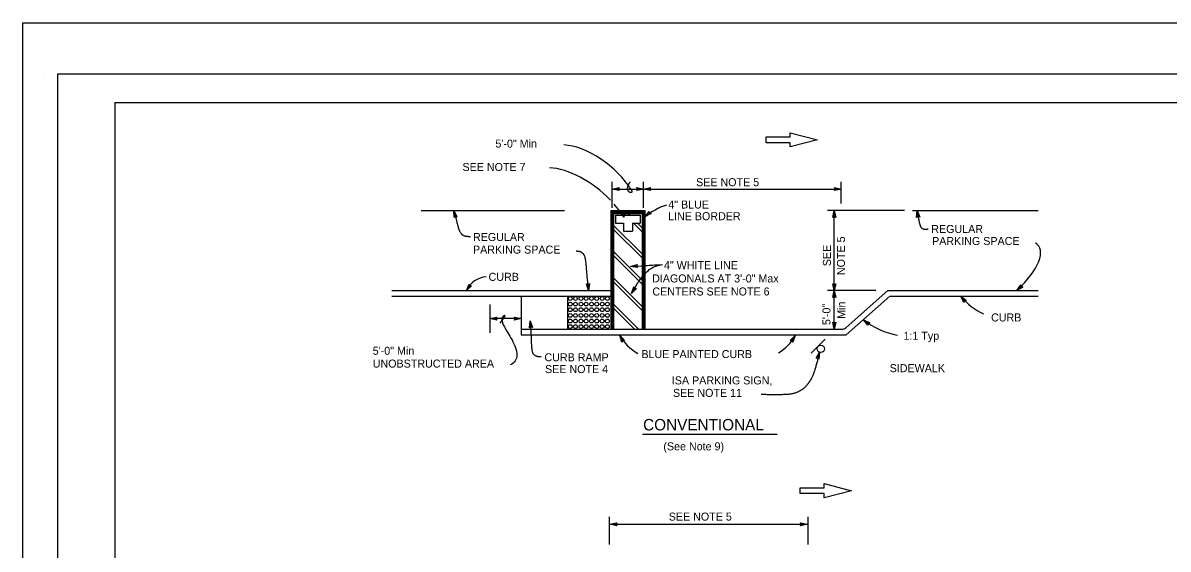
# Model space of a CAD drawing. Extents: x -894 to 866, y -476 to 714.
# Drawn here: x -894 to 108, y 254 to 714 of the extents above; entities that cross this region are included whole.
import ezdxf

# ---------------------------------------------------------------- set-up
doc = ezdxf.new("R2010")
doc.units = 0
for name, color, linetype in [('10 Sheet Format', 7, 'Continuous'), ('56 Stage 3 Anno', 7, 'Continuous'), ('57 Undefined', 7, 'Continuous'), ('60 Nongeo Data', 7, 'Continuous')]:
    doc.layers.add(name, color=color, linetype=linetype)

msp = doc.modelspace()

# ---------------------------------------------------------------- linework, layer by layer
at = {"layer": '10 Sheet Format'}
for p, q in [((-875.4, 669), (-875.4, 669)), ((-813.5, 644), (811.5, 644)), ((-813.5, 644), (-813.5, -406)), ((-244, 611.4), (-244, 613.9)), ((-244, 613.9), (-222.9, 613.9)), ((-244, 608.9), (-244, 611.4)), ((-222.9, 613.9), (-222.9, 617.6)), ((-222.9, 617.6), (-199, 611.4)), ((-199, 611.4), (-222.9, 605.3)), ((-222.9, 608.9), (-244, 608.9)), ((-222.9, 605.3), (-222.9, 608.9)), ((-193.3, 307.3), (-193.3, 311)), ((-193.3, 311), (-169.4, 304.8)), ((-214.4, 304.8), (-214.4, 307.3)), ((-214.4, 307.3), (-193.3, 307.3)), ((-214.4, 302.3), (-214.4, 304.8)), ((-193.3, 302.3), (-214.4, 302.3)), ((-169.4, 304.8), (-193.3, 298.7)), ((-193.3, 298.7), (-193.3, 302.3))]:
    msp.add_line(p, q, dxfattribs=at)
for points in [[(-894, 713.6), (866, 713.6), (866, -476.4), (-894, -476.4)], [(-863.4, 669), (836.6, 669), (836.6, -431), (-863.4, -431)], [(-863.4, 669), (836.6, 669), (836.6, -431), (-863.4, -431)]]:
    msp.add_lwpolyline(points, close=True, dxfattribs=at)
at = {"layer": '56 Stage 3 Anno'}
for p, q in [((-378.7, 551.9), (-378.7, 574.6)), ((-351.2, 551.9), (-351.2, 574.6)), ((-178.3, 555.9), (-178.3, 574.6)), ((-378.7, 568.4), (-372.7, 569.7)), ((-378.7, 568.4), (-351.2, 568.4)), ((-372.7, 567), (-378.7, 568.4)), ((-378.7, 568.4), (-378.7, 568.4)), ((-377.3, 568.4), (-372.9, 569.3)), ((-372.9, 567.4), (-377.3, 568.4)), ((-375.9, 568.4), (-373.1, 569)), ((-373.1, 567.7), (-375.9, 568.4)), ((-374.5, 568.4), (-373.3, 568.6)), ((-373.3, 568.1), (-374.5, 568.4)), ((-372.7, 569.7), (-373.5, 568.4)), ((-373.5, 568.4), (-372.7, 567)), ((-372.7, 569.7), (-372.7, 569.7)), ((-372.7, 567), (-372.7, 567)), ((-356.4, 568.4), (-357.2, 569.7)), ((-357.2, 569.7), (-357.2, 569.7)), ((-357.2, 569.7), (-351.2, 568.4)), ((-351.2, 568.4), (-357.2, 567)), ((-357.2, 567), (-356.4, 568.4)), ((-357.2, 567), (-357.2, 567)), ((-357, 569.3), (-352.6, 568.4)), ((-352.6, 568.4), (-357, 567.4)), ((-356.8, 569), (-354, 568.4)), ((-354, 568.4), (-356.8, 567.7)), ((-356.6, 568.6), (-355.3, 568.4)), ((-355.3, 568.4), (-356.6, 568.1)), ((-351.2, 568.4), (-345.2, 569.7)), ((-351.2, 568.4), (-178.3, 568.4)), ((-351.2, 568.4), (-351.2, 568.4)), ((-345.2, 567), (-351.2, 568.4)), ((-351.2, 568.4), (-351.2, 568.4)), ((-349.8, 568.4), (-345.5, 569.3)), ((-345.4, 567.4), (-349.8, 568.4)), ((-348.5, 568.4), (-345.6, 569)), ((-345.7, 567.7), (-348.5, 568.4)), ((-347.1, 568.4), (-345.9, 568.6)), ((-345.8, 568.1), (-347.1, 568.4)), ((-345.2, 569.7), (-346, 568.4)), ((-346, 568.4), (-345.2, 567)), ((-345.2, 569.7), (-345.2, 569.7)), ((-345.2, 567), (-345.2, 567)), ((-183.5, 568.4), (-184.3, 569.7)), ((-184.3, 569.7), (-184.3, 569.7)), ((-184.3, 569.7), (-178.3, 568.4)), ((-178.3, 568.4), (-184.3, 567)), ((-184.3, 567), (-183.5, 568.4)), ((-184.3, 567), (-184.3, 567)), ((-184.1, 569.3), (-179.6, 568.4)), ((-179.7, 568.4), (-184, 567.4)), ((-181, 568.4), (-183.9, 567.7)), ((-183.8, 569), (-181, 568.4)), ((-183.6, 568.6), (-182.4, 568.4)), ((-182.4, 568.4), (-183.6, 568.1)), ((-178.3, 568.4), (-178.3, 568.4)), ((-517.3, 549.6), (-517.3, 549.6)), ((-517, 543.5), (-517, 543.5)), ((-514.5, 544.2), (-514.5, 544.2)), ((-372.6, 548.1), (-371.1, 548.2)), ((-368.3, 543.8), (-372.6, 548.1)), ((-372.6, 548.1), (-372.6, 548.1)), ((-369.1, 544.9), (-372.2, 548.1)), ((-369.8, 546.1), (-371.8, 548.2)), ((-370.5, 547.3), (-371.4, 548.2)), ((-371.1, 548.2), (-370.4, 549.6)), ((-370.9, 548.5), (-370.5, 547.3)), ((-370.7, 548.8), (-369.8, 546.1)), ((-370.6, 549.2), (-369.1, 544.9)), ((-370.4, 549.6), (-370.4, 549.6)), ((-370.4, 549.6), (-368.3, 543.8)), ((-368.3, 543.8), (-368.3, 543.8)), ((-350, 544), (-346.3, 548.9)), ((-344.6, 546.9), (-350, 544)), ((-350, 544), (-350, 544)), ((-349, 544.9), (-346.3, 548.5)), ((-345, 547), (-349, 544.9)), ((-347.9, 545.8), (-346.2, 548.1)), ((-345.4, 547.2), (-347.9, 545.8)), ((-346.9, 546.7), (-346.1, 547.7)), ((-345.7, 547.3), (-346.9, 546.7)), ((-346.3, 548.9), (-346.3, 548.9)), ((-346.3, 548.9), (-346.1, 547.4)), ((-346.1, 547.4), (-344.6, 546.9)), ((-344.6, 546.9), (-344.6, 546.9)), ((-123.1, 549.6), (-190.3, 549.6)), ((-185.8, 543.6), (-184.5, 549.6)), ((-184.5, 544.4), (-185.8, 543.6)), ((-185.8, 543.6), (-185.8, 543.6)), ((-185.5, 543.8), (-184.5, 548.3)), ((-185.1, 544.1), (-184.5, 546.9)), ((-184.8, 544.3), (-184.5, 545.5)), ((-184.5, 479.7), (-184.5, 549.6)), ((-184.5, 549.6), (-184.5, 549.6)), ((-184.5, 549.6), (-183.2, 543.6)), ((-184.5, 548.2), (-183.5, 543.9)), ((-184.5, 546.9), (-183.9, 544)), ((-184.5, 545.5), (-184.2, 544.3)), ((-183.2, 543.6), (-184.5, 544.4)), ((-183.2, 543.6), (-183.2, 543.6)), ((-112.4, 543.5), (-111.9, 549.6)), ((-111.2, 544.5), (-112.4, 543.5)), ((-112.4, 543.5), (-112.4, 543.5)), ((-112.1, 543.8), (-111.7, 548.3)), ((-111.9, 549.6), (-111.9, 549.6)), ((-111.9, 549.6), (-109.7, 543.9)), ((-111.7, 548.3), (-110.1, 544.1)), ((-111.7, 544), (-111.5, 546.9)), ((-111.5, 546.9), (-110.5, 544.2)), ((-111.4, 544.3), (-111.3, 545.5)), ((-111.3, 545.5), (-110.9, 544.4)), ((-109.7, 543.9), (-111.2, 544.5)), ((-109.7, 543.9), (-109.7, 543.9)), ((-356.7, 502.6), (-356.7, 502.6)), ((-362.6, 500.8), (-362.6, 500.8)), ((-356.5, 499.9), (-356.5, 499.9)), ((-506.2, 479.7), (-503.9, 485.4)), ((-501.7, 483.9), (-506.2, 479.7)), ((-505.4, 480.8), (-503.8, 485)), ((-502.1, 483.9), (-505.4, 480.8)), ((-504.6, 482), (-503.6, 484.7)), ((-502.6, 483.9), (-504.6, 482)), ((-503.9, 485.4), (-503.9, 485.4)), ((-503.9, 485.4), (-503.3, 484)), ((-503.9, 483.1), (-503.4, 484.3)), ((-502.9, 484), (-503.9, 483.1)), ((-503.3, 484), (-501.7, 483.9)), ((-501.7, 483.9), (-501.7, 483.9)), ((-399.5, 479.7), (-401.2, 485.6)), ((-401.2, 485.6), (-401.2, 485.6)), ((-401.2, 485.6), (-399.8, 484.9)), ((-399.6, 481.1), (-400.8, 485.4)), ((-399.7, 482.5), (-400.5, 485.2)), ((-399.8, 483.8), (-400.1, 485)), ((-399.8, 484.9), (-398.5, 485.8)), ((-399.6, 485.1), (-399.8, 483.8)), ((-399.2, 485.3), (-399.7, 482.5)), ((-398.9, 485.5), (-399.6, 481.1)), ((-398.5, 485.8), (-399.5, 479.7)), ((-398.5, 485.8), (-398.5, 485.8)), ((-359.8, 483), (-359.8, 483)), ((-357.5, 481.5), (-357.5, 481.5)), ((-184.5, 479.7), (-185.8, 485.7)), ((-185.8, 485.7), (-185.8, 485.7)), ((-185.8, 485.7), (-184.5, 484.9)), ((-184.5, 481.1), (-185.5, 485.5)), ((-184.5, 482.5), (-185.1, 485.3)), ((-184.5, 483.8), (-184.8, 485)), ((-184.5, 484.9), (-183.2, 485.7)), ((-183.2, 485.7), (-184.5, 479.7)), ((-183.5, 485.5), (-184.5, 481.1)), ((-183.9, 485.2), (-184.5, 482.5)), ((-184.2, 485.1), (-184.5, 483.8)), ((-183.2, 485.7), (-183.2, 485.7)), ((-24.8, 479.7), (-21.3, 484.7)), ((-19.5, 482.8), (-24.8, 479.7)), ((-23.8, 480.6), (-21.2, 484.3)), ((-19.9, 482.9), (-23.8, 480.6)), ((-22.8, 481.6), (-21.1, 483.9)), ((-20.3, 483), (-22.8, 481.6)), ((-21.8, 482.5), (-21.1, 483.5)), ((-20.7, 483.1), (-21.8, 482.5)), ((-21.3, 484.7), (-21.3, 484.7)), ((-21.3, 484.7), (-21, 483.2)), ((-21, 483.2), (-19.5, 482.8)), ((-19.5, 482.8), (-19.5, 482.8)), ((-506.2, 479.7), (-506.2, 479.7)), ((-399.5, 479.7), (-399.5, 479.7)), ((-361.9, 477.2), (-361.9, 477.2)), ((-148.1, 479.7), (-190.3, 479.7)), ((-185.8, 473.7), (-184.5, 479.7)), ((-184.5, 474.5), (-185.8, 473.7)), ((-185.8, 473.7), (-185.8, 473.7)), ((-185.5, 473.9), (-184.5, 478.3)), ((-185.1, 474.1), (-184.5, 476.9)), ((-184.8, 474.3), (-184.5, 475.6)), ((-184.5, 446), (-184.5, 479.7)), ((-184.5, 479.7), (-184.5, 479.7)), ((-184.5, 479.7), (-184.5, 479.7)), ((-184.5, 479.7), (-183.2, 473.7)), ((-184.5, 478.3), (-183.5, 473.9)), ((-184.5, 476.9), (-183.9, 474.1)), ((-184.5, 475.6), (-184.2, 474.3)), ((-183.2, 473.7), (-184.5, 474.5)), ((-183.2, 473.7), (-183.2, 473.7)), ((-71, 469.2), (-73.8, 474.7)), ((-73.8, 474.7), (-73.8, 474.7)), ((-73.8, 474.7), (-68.9, 470.9)), ((-70.9, 469.6), (-72.9, 473.6)), ((-72.9, 473.6), (-69.4, 470.8)), ((-70.8, 470), (-72, 472.6)), ((-72, 472.6), (-69.8, 470.8)), ((-70.6, 470.3), (-71.2, 471.5)), ((-71.2, 471.5), (-70.2, 470.7)), ((-68.9, 470.9), (-70.5, 470.7)), ((-68.9, 470.9), (-68.9, 470.9)), ((-24.8, 479.7), (-24.8, 479.7)), ((-485.7, 467.5), (-485.7, 442.9)), ((-70.5, 470.7), (-71, 469.2)), ((-71, 469.2), (-71, 469.2)), ((-485.7, 455.2), (-479.7, 456.5)), ((-479.7, 453.9), (-485.7, 455.2)), ((-485.7, 455.2), (-485.7, 455.2)), ((-458.2, 455.2), (-485.7, 455.2)), ((-484.3, 455.2), (-479.9, 456.2)), ((-479.9, 454.2), (-484.3, 455.2)), ((-482.9, 455.2), (-480.1, 455.8)), ((-480.1, 454.6), (-482.9, 455.2)), ((-481.5, 455.2), (-480.3, 455.5)), ((-480.3, 454.9), (-481.5, 455.2)), ((-479.7, 456.5), (-480.5, 455.2)), ((-480.5, 455.2), (-479.7, 453.9)), ((-479.7, 456.5), (-479.7, 456.5)), ((-479.7, 453.9), (-479.7, 453.9)), ((-463.4, 455.2), (-464.2, 456.5)), ((-464.2, 456.5), (-464.2, 456.5)), ((-464.2, 456.5), (-458.2, 455.2)), ((-458.2, 455.2), (-464.2, 453.9)), ((-464.2, 453.9), (-463.4, 455.2)), ((-464.2, 453.9), (-464.2, 453.9)), ((-464, 456.2), (-459.6, 455.2)), ((-459.6, 455.2), (-464, 454.2)), ((-461, 455.2), (-463.8, 454.6)), ((-463.7, 455.8), (-461, 455.2)), ((-463.6, 455.5), (-462.3, 455.2)), ((-462.3, 455.2), (-463.5, 454.9)), ((-458.2, 455.2), (-458.2, 455.2)), ((-451.1, 447.1), (-450.4, 453.3)), ((-450.8, 447.4), (-450.3, 451.9)), ((-450.4, 453.3), (-450.4, 453.3)), ((-450.4, 453.3), (-448.5, 447.4)), ((-450.3, 451.9), (-448.9, 447.6)), ((-184.5, 446), (-185.8, 452)), ((-185.8, 452), (-185.8, 452)), ((-185.8, 452), (-184.5, 451.2)), ((-184.5, 447.4), (-185.5, 451.7)), ((-184.5, 448.7), (-185.1, 451.6)), ((-184.5, 450.1), (-184.8, 451.3)), ((-184.5, 451.2), (-183.2, 452)), ((-183.2, 452), (-184.5, 446)), ((-183.5, 451.8), (-184.5, 447.4)), ((-183.9, 451.5), (-184.5, 448.7)), ((-184.2, 451.3), (-184.5, 450.1)), ((-183.2, 452), (-183.2, 452)), ((-155.1, 449.4), (-158.9, 454.2)), ((-158.9, 454.2), (-158.9, 454.2)), ((-158.9, 454.2), (-153.4, 451.5)), ((-155, 449.8), (-157.8, 453.4)), ((-157.8, 453.4), (-153.8, 451.3)), ((-155, 450.3), (-156.7, 452.5)), ((-156.7, 452.5), (-154.1, 451.2)), ((-154.9, 450.6), (-155.6, 451.6)), ((-155.6, 451.6), (-154.5, 451.1)), ((-154.8, 451), (-155.1, 449.4)), ((-153.4, 451.5), (-154.8, 451)), ((-153.4, 451.5), (-153.4, 451.5)), ((-449.9, 448.1), (-451.1, 447.1)), ((-451.1, 447.1), (-451.1, 447.1)), ((-450.5, 447.7), (-450.1, 450.5)), ((-450.1, 450.5), (-449.2, 447.8)), ((-450.1, 447.9), (-450, 449.1)), ((-450, 449.1), (-449.6, 448)), ((-448.5, 447.4), (-449.9, 448.1)), ((-448.5, 447.4), (-448.5, 447.4)), ((-184.5, 446), (-184.5, 446)), ((-155.1, 449.4), (-155.1, 449.4)), ((-370.3, 434.6), (-371.9, 440.5)), ((-371.9, 440.5), (-371.9, 440.5)), ((-371.9, 440.5), (-367.9, 435.8)), ((-370, 434.9), (-371.2, 439.3)), ((-371.2, 439.3), (-368.3, 435.8)), ((-369.8, 435.3), (-370.6, 438.1)), ((-370.6, 438.1), (-368.7, 435.8)), ((-369.4, 435.9), (-370.3, 434.6)), ((-370.3, 434.6), (-370.3, 434.6)), ((-369.6, 435.6), (-369.9, 436.8)), ((-369.9, 436.8), (-369.1, 435.9)), ((-367.9, 435.8), (-369.4, 435.9)), ((-367.9, 435.8), (-367.9, 435.8)), ((-223.1, 436.2), (-223.1, 436.2)), ((-220.8, 434.7), (-220.8, 434.7)), ((-218.7, 440.5), (-218.7, 440.5)), ((-200.4, 420.6), (-197.4, 425.9)), ((-198.9, 421), (-200.4, 420.6)), ((-200, 420.7), (-197.8, 424.6)), ((-199.6, 420.8), (-198.2, 423.3)), ((-199.2, 420.9), (-198.6, 422)), ((-197.9, 419.8), (-198.9, 421)), ((-198.6, 422), (-198.7, 420.7)), ((-198.2, 423.3), (-198.4, 420.4)), ((-197.8, 424.6), (-198.1, 420.1)), ((-197.4, 425.9), (-197.9, 419.8)), ((-197.4, 425.9), (-197.4, 425.9)), ((-200.4, 420.6), (-200.4, 420.6)), ((-197.9, 419.8), (-197.9, 419.8)), ((-380.9, 257.7), (-380.9, 281.9)), ((-207.4, 257.7), (-207.4, 281.9)), ((-380.6, 275.5), (-208.1, 275.5)), ((-380.6, 275.5), (-380.6, 275.5)), ((-374.7, 276.8), (-374.7, 276.8)), ((-374.7, 274.2), (-374.7, 274.2)), ((-214.1, 276.8), (-214.1, 276.8)), ((-214.1, 274.2), (-214.1, 274.2)), ((-208.1, 275.5), (-208.1, 275.5))]:
    msp.add_line(p, q, dxfattribs=at)
for points in [[(-517, 543.5), (-517.3, 549.6), (-514.5, 544.2), (-514.9, 544.3), (-517, 548.3), (-516.7, 543.8), (-516.5, 544.1), (-516.6, 546.9), (-515.3, 544.4), (-515.7, 544.5), (-516.2, 545.6), (-516.2, 544.4), (-516, 544.6), (-514.5, 544.2), (-516, 544.6)], [(-356.5, 499.9), (-362.6, 500.8), (-356.7, 502.6), (-356.9, 502.2), (-361.2, 500.9), (-356.8, 500.3), (-357, 500.6), (-359.8, 501), (-357.1, 501.8), (-357.3, 501.5), (-358.5, 501.1), (-357.2, 500.9), (-357.4, 501.2), (-356.7, 502.6), (-357.4, 501.2)], [(-357.5, 481.5), (-361.9, 477.2), (-359.8, 483), (-359.6, 482.6), (-361.2, 478.4), (-358, 481.6), (-358.4, 481.6), (-360.4, 479.5), (-359.4, 482.2), (-359.2, 481.9), (-359.7, 480.7), (-358.8, 481.6), (-359.1, 481.6), (-359.8, 483), (-359.1, 481.6)], [(-223.1, 436.2), (-218.7, 440.5), (-220.8, 434.7), (-221, 435.1), (-219.4, 439.3), (-222.6, 436.2), (-222.2, 436.2), (-220.2, 438.2), (-221.2, 435.5), (-221.4, 435.9), (-220.9, 437), (-221.8, 436.2), (-221.5, 436.1), (-220.8, 434.7), (-221.5, 436.1)], [(-374.7, 274.2), (-380.6, 275.5), (-374.7, 276.8), (-374.9, 276.5), (-379.2, 275.5), (-374.9, 274.5), (-375.1, 274.9), (-377.8, 275.5), (-375.1, 276.1), (-375.3, 275.8), (-376.5, 275.5), (-375.3, 275.2), (-375.5, 275.5), (-374.7, 276.8), (-375.5, 275.5)], [(-214.1, 276.8), (-208.1, 275.5), (-214.1, 274.2), (-213.8, 274.5), (-209.5, 275.5), (-213.8, 276.5), (-213.6, 276.1), (-210.9, 275.5), (-213.6, 274.9), (-213.4, 275.2), (-212.2, 275.5), (-213.4, 275.8), (-213.3, 275.5), (-214.1, 274.2), (-213.3, 275.5)]]:
    msp.add_lwpolyline(points, close=True, dxfattribs=at)
for centre, radius, start, end in [((-315.1, 502.8), 54, 107.4695, 130.2637), ((-487.1, 470.7), 21.1, 94.5931, 154.6678), ((-30.3, 509.9), 55.9, 219.0136, 244.9085), ((-119, 502.9), 62.9, 230.7031, 260.8222), ((-338.9, 457.7), 37.2, 207.5811, 242.1688), ((-251.7, 457.7), 37.2, 299.8111, 332.4189)]:
    msp.add_arc(centre, radius, start, end, dxfattribs=at)
for centre, major_axis, ratio, start_param, end_param in [((-397.3, 569.2), (39.2, -32.1), 0.505779, 0.977579, 2.551121), ((-407.4, 545.4), (43.3, -35.4), 0.505779, 1.343648, 2.551121), ((-407.4, 545.4), (43.3, -35.4), 0.505779, 0.977579, 1.254704), ((-43.5, 489.1), (-37.7, -29.8), 0.400361, 1.755475, 3.323311)]:
    msp.add_ellipse(centre, major_axis=major_axis, ratio=ratio, start_param=start_param, end_param=end_param, dxfattribs=at)
for points, degree in [([(-362, 567.7), (-361.3, 566.4), (-361.8, 565.4), (-363.1, 565.2), (-364.7, 566.6), (-365.2, 568.5), (-365.1, 570.7), (-363.8, 573.4), (-363, 574.6)], 2), ([(-517.3, 549.6), (-513.4, 535.1), (-512, 531), (-509.8, 528.3), (-506.6, 527.1), (-502.7, 526.9)], 2), ([(-111.9, 549.6), (-110.6, 540.7), (-109.6, 537.2), (-108.7, 534.6), (-105, 532.8), (-102.2, 533.7)], 2), ([(-399.5, 479.7), (-401.2, 500.5), (-402, 508.4), (-403.7, 512), (-407.3, 514), (-410.1, 514)], 2), ([(-362.6, 500.8), (-347, 501.8), (-343.6, 502), (-341.9, 502), (-334.8, 502.4)], 3), ([(-361.9, 477.2), (-357.2, 484.6), (-355.8, 487.8), (-350.2, 494), (-348.1, 496.7), (-342.1, 501.2), (-334.8, 502.4)], 3), ([(-476.6, 451.3), (-471.1, 458.1), (-473.3, 458.1), (-474.7, 456.7), (-475.5, 454.5), (-474.1, 448.9), (-465.9, 437.1), (-460, 422.1), (-464, 416.7), (-467.9, 414.7)], 3), ([(-450.5, 453.2), (-449.7, 443), (-449.1, 425.4), (-445.6, 422.4), (-442.2, 422.1), (-440.7, 422.1)], 2), ([(-197.3, 426.2), (-201.4, 409.4), (-205.3, 400.8), (-211.2, 393.6), (-220.5, 389), (-233.6, 388.6), (-248.3, 388.8)], 2)]:
    msp.add_open_spline(points, degree=degree, dxfattribs=at)
at = {"layer": '57 Undefined'}
msp.add_line((-352.2, 354.1), (-234.5, 354.1), dxfattribs=at)
at = {"layer": '60 Nongeo Data'}
for p, q in [((-545.7, 549.6), (-420.4, 549.6)), ((-379.9, 549.6), (-379.9, 446)), ((-379.9, 549.6), (-350, 549.6)), ((-379.1, 548.8), (-379.1, 446)), ((-379.1, 548.8), (-350.8, 548.8)), ((-378.3, 548), (-378.3, 446)), ((-378.3, 548), (-351.6, 548)), ((-377.4, 547.1), (-377.4, 446)), ((-377.4, 547.1), (-352.5, 547.1)), ((-375.8, 545.5), (-354.1, 545.5)), ((-375.8, 545.5), (-375.8, 538.6)), ((-368.5, 547.1), (-366.8, 545.5)), ((-365, 547.1), (-363.3, 545.5)), ((-354.1, 545.5), (-354.1, 538.6)), ((-352.5, 547.1), (-352.5, 446)), ((-351.6, 548), (-351.6, 446)), ((-350.8, 548.8), (-350.8, 446)), ((-350, 549.6), (-350, 446)), ((-115.9, 549.6), (-6.2, 549.6)), ((-377.4, 536.7), (-352.5, 511.7)), ((-377.4, 533.1), (-352.5, 508.2)), ((-375.8, 538.6), (-368.9, 538.6)), ((-368.9, 538.6), (-368.9, 531.7)), ((-368.9, 531.7), (-361, 531.7)), ((-361, 538.6), (-361, 531.7)), ((-361, 538.6), (-354.1, 538.6)), ((-359.9, 538.6), (-352.5, 531.1)), ((-356.4, 538.6), (-352.5, 534.6)), ((-377.4, 513.7), (-352.5, 488.7)), ((-377.4, 510.2), (-352.5, 485.2)), ((-377.4, 490.7), (-352.5, 465.8)), ((-377.4, 487.2), (-352.5, 462.2)), ((-571.5, 479.7), (-379.9, 479.7)), ((-571.5, 474.7), (-379.9, 474.7)), ((-458.2, 474.7), (-458.2, 441)), ((-417.7, 474.7), (-417.7, 446)), ((-417.7, 474.7), (-417.7, 471)), ((-137.7, 479.7), (-174, 447.5)), ((-135.8, 474.7), (-173.9, 441)), ((-137.7, 479.7), (-6.2, 479.7)), ((-135.8, 474.7), (-6.2, 474.7)), ((-377.4, 467.8), (-355.6, 446)), ((-377.4, 464.3), (-359.2, 446)), ((-417.7, 459.1), (-417.7, 446)), ((-458.2, 446), (-178.1, 446)), ((-458.2, 441), (-173.9, 441)), ((-192.3, 437.3), (-204.7, 424.9))]:
    msp.add_line(p, q, dxfattribs=at)
for centre, radius in [((-415.3, 472.8), 1.64), ((-410.8, 472.8), 1.64), ((-406, 472.8), 1.64), ((-401.5, 472.8), 1.64), ((-396.8, 472.8), 1.64), ((-392.2, 472.8), 1.64), ((-387.5, 472.8), 1.64), ((-382.9, 472.8), 1.64), ((-415.3, 467.9), 1.64), ((-415.3, 463), 1.64), ((-410.8, 467.9), 1.64), ((-410.8, 463), 1.64), ((-406, 467.9), 1.64), ((-406, 463), 1.64), ((-401.5, 467.9), 1.64), ((-401.5, 463), 1.64), ((-396.8, 467.9), 1.64), ((-396.8, 463), 1.64), ((-392.2, 467.9), 1.64), ((-392.2, 463), 1.64), ((-387.5, 467.9), 1.64), ((-387.5, 463), 1.64), ((-382.9, 467.9), 1.64), ((-382.9, 463), 1.64), ((-415.3, 458), 1.64), ((-415.3, 453.1), 1.64), ((-410.8, 458), 1.64), ((-410.8, 453.1), 1.64), ((-406, 458), 1.64), ((-406, 453.1), 1.64), ((-401.5, 458), 1.64), ((-401.5, 453.1), 1.64), ((-396.8, 458), 1.64), ((-396.8, 453.1), 1.64), ((-392.2, 458), 1.64), ((-392.2, 453.1), 1.64), ((-387.5, 458), 1.64), ((-387.5, 453.1), 1.64), ((-382.9, 458), 1.64), ((-382.9, 453.1), 1.64), ((-415.3, 448.2), 1.64), ((-410.8, 448.2), 1.64), ((-406, 448.2), 1.64), ((-401.5, 448.2), 1.64), ((-396.8, 448.2), 1.64), ((-392.2, 448.2), 1.64), ((-387.5, 448.2), 1.64), ((-382.9, 448.2), 1.64), ((-196.2, 428.8), 3.12)]:
    msp.add_circle(centre, radius, dxfattribs=at)
msp.add_arc((-178.1, 452.2), 6.24, 270, 311.5318, dxfattribs=at)

# ---------------------------------------------------------------- texts
at = {"layer": '57 Undefined'}
for s, height, p in [('5\'-0" Min', 7, (-480.8, 604.6)), ('SEE NOTE 7', 7, (-509.6, 584.2)), ('SEE NOTE 5', 7, (-305.3, 570.9)), ('4" BLUE', 7, (-329.6, 551.4)), ('LINE BORDER', 7, (-329.8, 541.2)), ('REGULAR', 7, (-99.6, 530)), ('REGULAR', 7, (-500.4, 523)), ('PARKING SPACE', 7, (-98.9, 519.5)), ('PARKING SPACE', 7, (-500.4, 512)), ('4" WHITE LINE', 7, (-333.4, 498.4)), ('CURB', 7, (-486.8, 488.2)), ('DIAGONALS AT 3\'-0" Max', 7, (-343.8, 486.8)), ('CENTERS SEE NOTE 6', 7, (-343.5, 475.4)), ('CURB', 7, (-47.3, 452.7)), ('5\'-0" Min', 7, (-588.1, 423.6)), ('CURB RAMP', 7, (-437.9, 417.9)), ('BLUE PAINTED CURB', 7, (-353.1, 420.7)), ('UNOBSTRUCTED AREA', 7, (-588.1, 412.4)), ('SEE NOTE 4', 7, (-437.4, 407.6)), ('SIDEWALK', 7, (-136, 408.4)), ('ISA PARKING SIGN,', 7, (-326.5, 397.7)), ('SEE NOTE 11', 7, (-325.5, 386.8)), ('CONVENTIONAL', 10, (-351.6, 357.5)), ('(See Note 9)', 7, (-333.9, 340.1)), ('SEE NOTE 5', 7, (-329.2, 278.7))]:
    msp.add_text(s, height=height, dxfattribs=at).set_placement(p)
for s, rotation, p in [('NOTE 5', 90, (-175.1, 493.2)), ('SEE', 90, (-187.4, 501)), ('5\'-0"', 90, (-187.8, 449.5)), ('Min', 90, (-174.8, 455)), ('1:1 Typ', 360, (-123.9, 436.7))]:
    msp.add_text(s, height=7, rotation=rotation, dxfattribs=at).set_placement(p)

doc.saveas('drawing.dxf')
